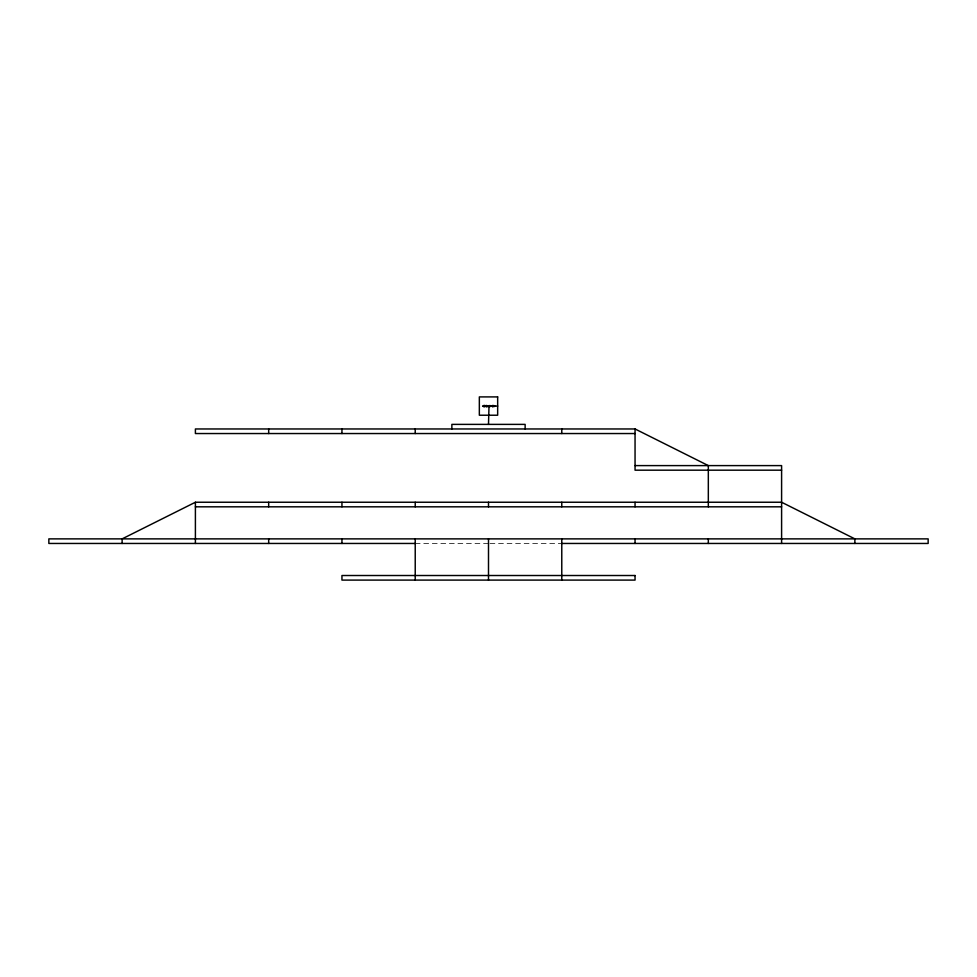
<?xml version="1.0" encoding="UTF-8"?>
<svg xmlns="http://www.w3.org/2000/svg" width="977" height="977" viewBox="0 0 977 977"><rect width="100%" height="100%" fill="white"/><g stroke="black" fill="none" stroke-linecap="round" stroke-linejoin="round"><path stroke-width="0.73" stroke-dasharray="4.88 3.66" d="M415.225 543.456L488.5 543.456M489.99 543.456L561.775 543.456"/><path stroke-width="1.47" d="M488.5 406.408L489.013 405.882L488.5 424.384M483.139 406.151L483.481 406.249M487.047 406.151L487.401 406.249M491.956 406.151L492.298 406.249M483.981 405.931L483.981 406.469M492.799 405.931L492.848 406.542M854.875 543.456L854.875 538.877L781.6 502.239L195.4 502.239L122.125 538.877L122.125 543.456M489.294 405.492L489.428 406.615M482.614 405.992L482.614 406.102M488.5 406.066L497.659 406.066M490.027 406.2L490.234 405.565L490.234 406.615M486.045 406.615L486.534 406.114M493.568 406.615L493.568 405.565L494.289 406.42C495.144 403.941 494.301 408.398 493.849 405.565M708.325 506.819L708.325 465.602L635.05 428.964L195.4 428.964L195.4 433.544L635.05 433.544M635.05 465.602L781.6 465.602L781.6 543.456M781.6 470.181L635.05 470.181L635.05 428.964M195.4 506.819L781.6 506.819M415.225 543.456L48.85 543.456L48.85 538.877L928.15 538.877L928.15 543.456L561.775 543.456M708.325 538.877L708.325 543.456M635.05 502.239L635.05 506.819M635.05 538.877L635.05 543.456M561.775 428.964L561.775 433.544M561.775 502.239L561.775 506.819M561.775 538.877L561.775 580.094M525.137 428.964L525.137 424.384L451.862 424.384L451.862 428.964M488.5 502.239L488.5 506.819M488.5 538.877L488.5 580.094M415.225 428.964L415.225 433.544M415.225 502.239L415.225 506.819M415.225 538.877L415.225 580.094M341.95 428.964L341.95 433.544M341.95 502.239L341.95 506.819M341.95 538.877L341.95 543.456M268.675 428.964L268.675 433.544M268.675 502.239L268.675 506.819M268.675 538.877L268.675 543.456M195.4 502.239L195.4 543.456M485.117 406.139L485.813 406.395L485.166 405.992M490.906 406.139L491.614 406.395L490.955 405.992M488.28 406.224L487.682 406.591L488.28 406.224M497.659 396.906L479.341 396.906L479.341 415.225L497.659 415.225L497.659 396.906M483.981 405.492L483.835 406.615L483.981 405.492M484.885 405.492L484.751 406.615L484.885 405.492M486.668 405.492L486.534 406.615L486.668 405.492M492.799 405.492L492.652 406.615L492.799 405.492M635.05 575.514L341.95 575.514L341.95 580.094L635.05 580.094L635.05 575.514"/></g></svg>
